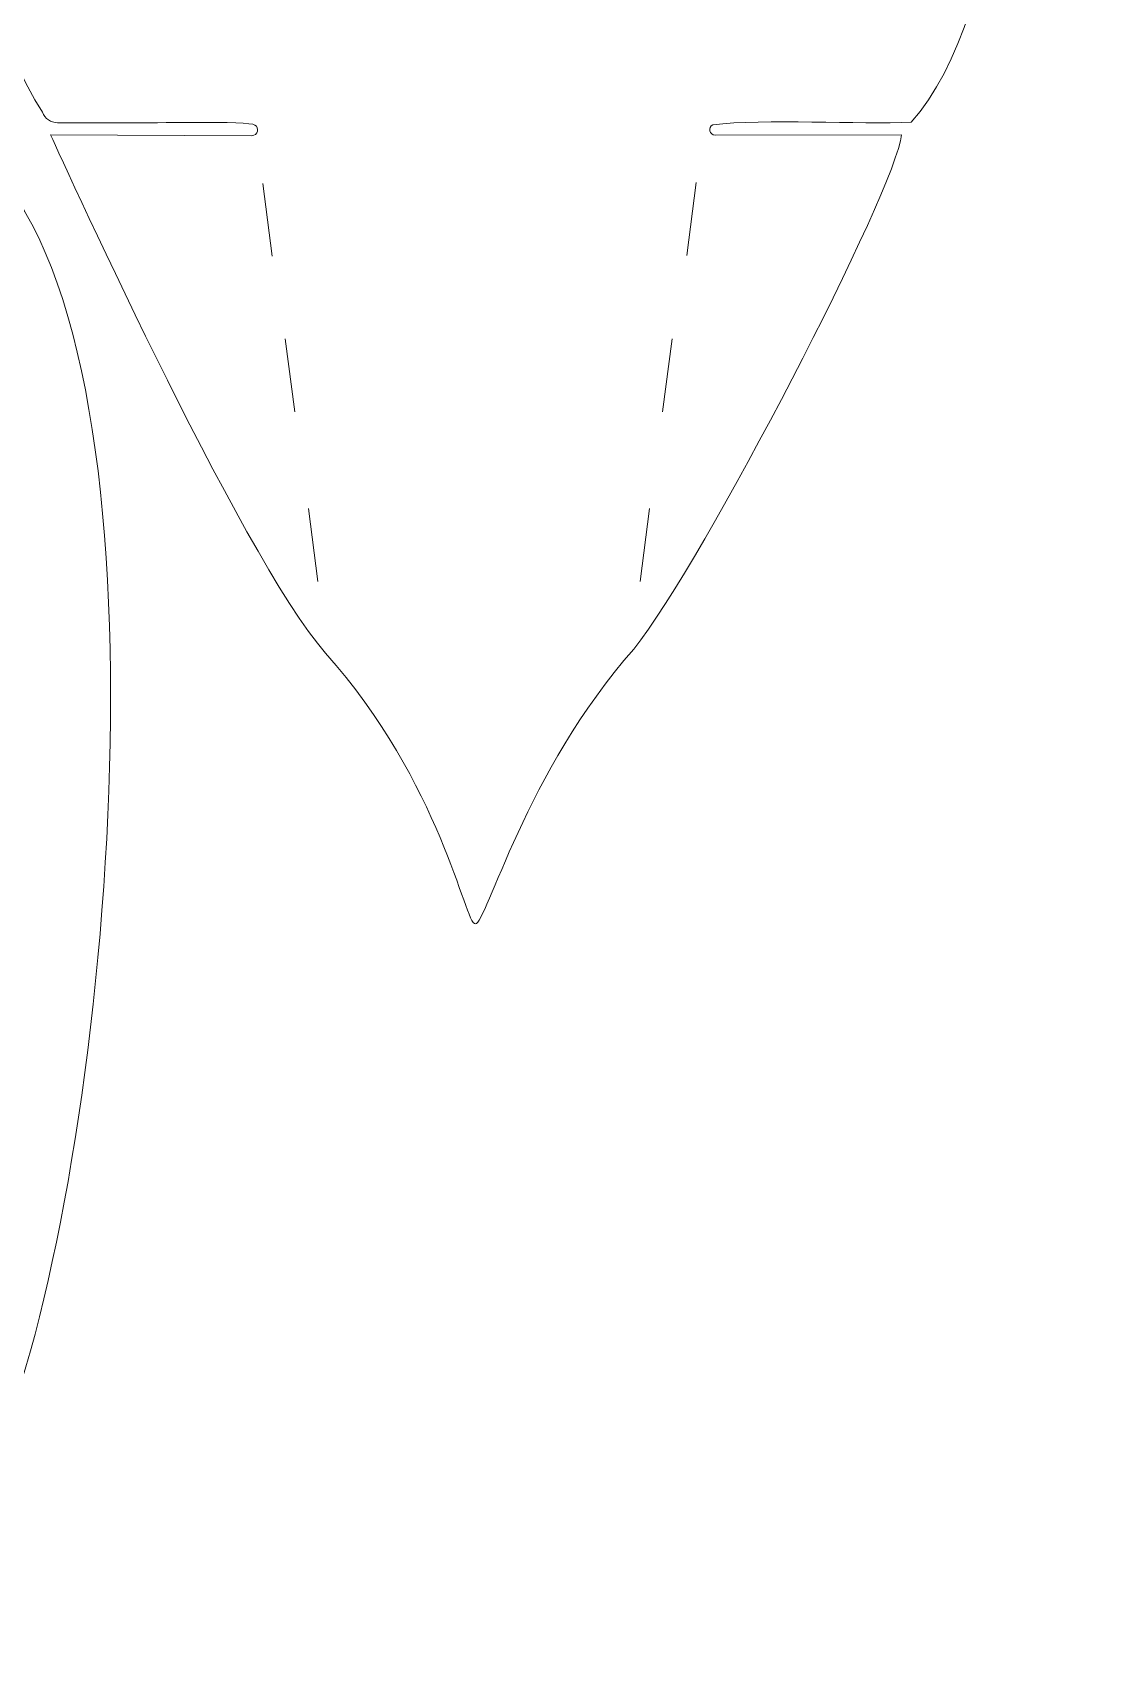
# Model space of a CAD drawing. Header units: inches. Extents: x -0.2 to 23, y 0 to 27.3.
# Drawn here: x 6.49 to 10.17, y 0.22 to 5.79 of the extents above; entities that cross this region are included whole.
import ezdxf

# ---------------------------------------------------------------- set-up
doc = ezdxf.new("R2010")
doc.units = ezdxf.units.IN
doc.header["$MEASUREMENT"] = 0
doc.layers.add('Paper Pumpkin Give Thanks', color=7, linetype='Continuous', lineweight=0)

msp = doc.modelspace()

# ---------------------------------------------------------------- linework, layer by layer
at = {"layer": 'Paper Pumpkin Give Thanks'}
for points, knots in [([(6.5236, 5.5125), (6.5319, 5.4903), (6.5514, 5.4764), (6.575, 5.4764), (6.575, 5.4764), (6.8444, 5.4764), (6.8444, 5.4764), (6.8708, 5.4736), (7.2389, 5.4847), (7.2514, 5.4681), (7.2694, 5.4597), (7.2611, 5.4319), (7.2417, 5.4319), (7.2417, 5.4319), (6.5514, 5.4347), (6.5514, 5.4347), (6.5514, 5.4347), (7.2042, 3.9847), (7.4944, 3.6569), (7.8931, 3.2097), (7.9708, 2.7278), (8.0083, 2.7278), (8.0444, 2.7278), (8.1806, 3.25), (8.5514, 3.6708), (8.7944, 3.9764), (9.4514, 5.25), (9.4694, 5.4347), (9.4694, 5.4347), (8.8306, 5.4333), (8.8306, 5.4333), (8.8111, 5.4333), (8.8042, 5.4611), (8.8222, 5.4694), (8.9972, 5.4903), (9.3278, 5.4708), (9.5028, 5.4778), (10.1694, 6.2347), (9.775, 9.3139), (9.4528, 9.8556), (9.4361, 9.8889), (9.4028, 9.9111), (9.3667, 9.9111), (9.3667, 9.9111), (8.8111, 9.9111), (8.8111, 9.9111), (8.7861, 9.9111), (8.7722, 9.9236), (8.7639, 9.9403), (8.7542, 9.9639), (9.0375, 9.9542), (9.0389, 9.9778), (9.0292, 10.1208), (9.0903, 10.5028), (8.8667, 10.4986), (8.8667, 10.4986), (7.2208, 10.4986), (7.2208, 10.4986), (6.9806, 10.5), (7.0597, 10.1306), (7.0444, 9.9667), (7.0444, 9.9556), (7.3194, 9.9444), (7.3139, 9.9361), (7.3042, 9.9208), (7.2875, 9.9097), (7.2681, 9.9097), (7.2681, 9.9097), (6.7111, 9.9097), (6.7111, 9.9097), (6.6681, 9.9097), (6.6278, 9.8833), (6.6111, 9.8417), (6.2431, 9.05), (5.9556, 6.3847), (6.5236, 5.5125)], [0, 0, 0, 0, 1, 1, 1, 2, 2, 2, 3, 3, 3, 4, 4, 4, 5, 5, 5, 6, 6, 6, 7, 7, 7, 8, 8, 8, 9, 9, 9, 10, 10, 10, 11, 11, 11, 12, 12, 12, 13, 13, 13, 14, 14, 14, 15, 15, 15, 16, 16, 16, 17, 17, 17, 18, 18, 18, 19, 19, 19, 20, 20, 20, 21, 21, 21, 22, 22, 22, 23, 23, 23, 24, 24, 24, 25, 25, 25, 25]), ([(6.4361, 5.2153), (6.4278, 5.2375), (6.4083, 5.2514), (6.3847, 5.2514), (6.3847, 5.2514), (6.1153, 5.2514), (6.1153, 5.2514), (6.0889, 5.2542), (5.7208, 5.2431), (5.7083, 5.2597), (5.6903, 5.2681), (5.6986, 5.2958), (5.7181, 5.2958), (5.7181, 5.2958), (6.4083, 5.2931), (6.4083, 5.2931), (6.4083, 5.2931), (5.7556, 6.7431), (5.4653, 7.0708), (5.0667, 7.5181), (4.9889, 8), (4.9514, 8), (4.9153, 8), (4.7792, 7.4778), (4.4083, 7.0569), (4.1653, 6.7514), (3.5083, 5.4778), (3.4903, 5.2931), (3.4903, 5.2931), (4.1292, 5.2944), (4.1292, 5.2944), (4.1486, 5.2944), (4.1556, 5.2667), (4.1375, 5.2583), (3.9625, 5.2375), (3.6319, 5.2569), (3.4569, 5.25), (2.7903, 4.4931), (3.1847, 1.4139), (3.5069, 0.8722), (3.5236, 0.8389), (3.5569, 0.8167), (3.5931, 0.8167), (3.5931, 0.8167), (4.1486, 0.8167), (4.1486, 0.8167), (4.1736, 0.8167), (4.1875, 0.8042), (4.1958, 0.7875), (4.2056, 0.7639), (3.9222, 0.7736), (3.9208, 0.75), (3.9306, 0.6069), (3.8694, 0.225), (4.0931, 0.2292), (4.0931, 0.2292), (5.7375, 0.2292), (5.7375, 0.2292), (5.9778, 0.2278), (5.8986, 0.5972), (5.9139, 0.7611), (5.9139, 0.7722), (5.6389, 0.7833), (5.6444, 0.7917), (5.6542, 0.8069), (5.6708, 0.8181), (5.6903, 0.8181), (5.6903, 0.8181), (6.25, 0.8181), (6.25, 0.8181), (6.2931, 0.8181), (6.3333, 0.8444), (6.35, 0.8861), (6.7167, 1.6778), (7.0042, 4.3431), (6.4361, 5.2153)], [0, 0, 0, 0, 1, 1, 1, 2, 2, 2, 3, 3, 3, 4, 4, 4, 5, 5, 5, 6, 6, 6, 7, 7, 7, 8, 8, 8, 9, 9, 9, 10, 10, 10, 11, 11, 11, 12, 12, 12, 13, 13, 13, 14, 14, 14, 15, 15, 15, 16, 16, 16, 17, 17, 17, 18, 18, 18, 19, 19, 19, 20, 20, 20, 21, 21, 21, 22, 22, 22, 23, 23, 23, 24, 24, 24, 25, 25, 25, 25]), ([(7.3111, 5.0181), (7.3111, 5.0181), (7.2792, 5.2681), (7.2792, 5.2681), (7.2792, 5.2681), (7.3111, 5.0181), (7.3111, 5.0181)], [0, 0, 0, 0, 1, 1, 1, 2, 2, 2, 2]), ([(8.7333, 5.0208), (8.7333, 5.0208), (8.7653, 5.2708), (8.7653, 5.2708), (8.7653, 5.2708), (8.7333, 5.0208), (8.7333, 5.0208)], [0, 0, 0, 0, 1, 1, 1, 2, 2, 2, 2]), ([(7.3889, 4.4847), (7.3889, 4.4847), (7.3556, 4.7347), (7.3556, 4.7347), (7.3556, 4.7347), (7.3889, 4.4847), (7.3889, 4.4847)], [0, 0, 0, 0, 1, 1, 1, 2, 2, 2, 2]), ([(8.6833, 4.7347), (8.6833, 4.7347), (8.65, 4.4847), (8.65, 4.4847), (8.65, 4.4847), (8.6833, 4.7347), (8.6833, 4.7347)], [0, 0, 0, 0, 1, 1, 1, 2, 2, 2, 2]), ([(7.4361, 4.1528), (7.4361, 4.1528), (7.4681, 3.9028), (7.4681, 3.9028), (7.4681, 3.9028), (7.4361, 4.1528), (7.4361, 4.1528)], [0, 0, 0, 0, 1, 1, 1, 2, 2, 2, 2]), ([(8.6056, 4.1528), (8.6056, 4.1528), (8.5736, 3.9028), (8.5736, 3.9028), (8.5736, 3.9028), (8.6056, 4.1528), (8.6056, 4.1528)], [0, 0, 0, 0, 1, 1, 1, 2, 2, 2, 2])]:
    msp.add_open_spline(points, degree=3, knots=knots, dxfattribs=at)

doc.saveas('drawing.dxf')
